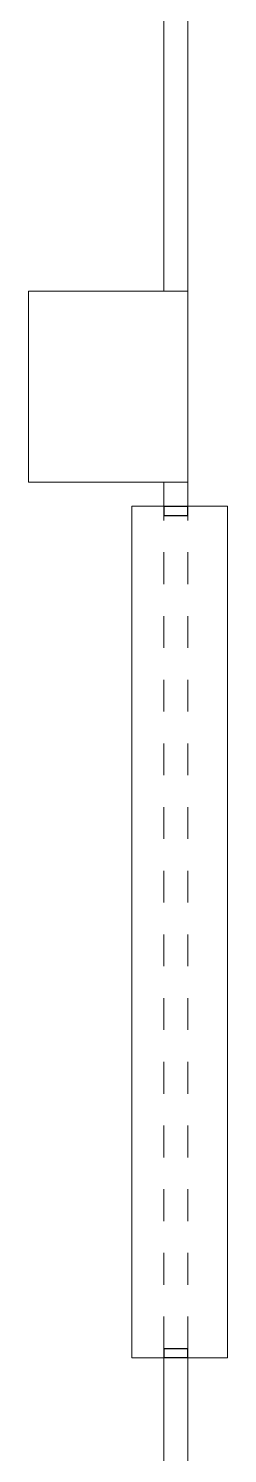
# Model space of a CAD drawing. Header units: millimetres. Extents: x 43806 to 399860, y -65551 to 59129.
# Drawn here: x 65686 to 66936, y -20574 to -11624 of the extents above; entities that cross this region are included whole.
import ezdxf

# ---------------------------------------------------------------- set-up
doc = ezdxf.new("R2010")
doc.units = ezdxf.units.MM
doc.header["$LTSCALE"] = 400
doc.header["$MEASUREMENT"] = 0
doc.linetypes.add('광-XR-PLAN$0$HID2', pattern=[1, 0.5, -0.5])
doc.layers.add('A', color=8, linetype='CONTINUOUS', lineweight=0)

msp = doc.modelspace()

# ---------------------------------------------------------------- linework, layer by layer
at = {"layer": 'A', "ltscale": 2}
for p, q in [((66536.4, -13274.4), (66536.4, -8424.4)), ((66686.4, -13274.4), (66686.4, -8424.4)), ((65686.4, -13274.4), (66686.4, -13274.4)), ((65686.4, -14474.4), (65686.4, -13274.4)), ((66686.4, -13274.4), (66686.4, -14474.4)), ((66686.4, -14474.4), (65686.4, -14474.4)), ((66536.4, -14624.4), (66536.4, -14474.4)), ((66686.4, -14624.4), (66686.4, -14474.4)), ((66686.4, -14624.4), (66536.4, -14624.4)), ((66686.4, -14624.4), (66536.4, -14624.4)), ((66536.4, -21314.4), (66536.4, -19974.4)), ((66536.4, -19974.4), (66686.4, -19974.4)), ((66686.4, -21314.4), (66686.4, -19974.4))]:
    msp.add_line(p, q, dxfattribs=at)
at = {"layer": 'A'}
for p, q in [((66336.4, -19974.4), (66336.4, -14624.4)), ((66336.4, -14624.4), (66536.4, -14624.4)), ((66686.4, -14624.4), (66536.4, -14624.4)), ((66536.4, -14624.4), (66536.4, -14684.4)), ((66684.4, -14626.4), (66538.4, -14626.4)), ((66538.4, -14626.4), (66538.4, -14682.4)), ((66684.4, -14682.4), (66684.4, -14626.4)), ((66686.4, -14624.4), (66936.4, -14624.4)), ((66686.4, -14684.4), (66686.4, -14624.4)), ((66936.4, -14624.4), (66936.4, -19974.4)), ((66536.4, -14684.4), (66686.4, -14684.4)), ((66538.4, -14682.4), (66684.4, -14682.4)), ((66686.4, -19914.4), (66536.4, -19914.4)), ((66536.4, -19914.4), (66536.4, -19974.4)), ((66684.4, -19916.4), (66538.4, -19916.4)), ((66538.4, -19916.4), (66538.4, -19972.4)), ((66684.4, -19972.4), (66684.4, -19916.4)), ((66686.4, -19974.4), (66686.4, -19914.4)), ((66536.4, -19974.4), (66336.4, -19974.4)), ((66536.4, -19974.4), (66686.4, -19974.4)), ((66538.4, -19972.4), (66684.4, -19972.4)), ((66936.4, -19974.4), (66686.4, -19974.4))]:
    msp.add_line(p, q, dxfattribs=at)
at = {"layer": 'A', "linetype": '광-XR-PLAN$0$HID2'}
for p, q in [((66536.4, -19914.4), (66536.4, -14684.4)), ((66686.4, -19914.4), (66686.4, -14684.4))]:
    msp.add_line(p, q, dxfattribs=at)

doc.saveas('drawing.dxf')
